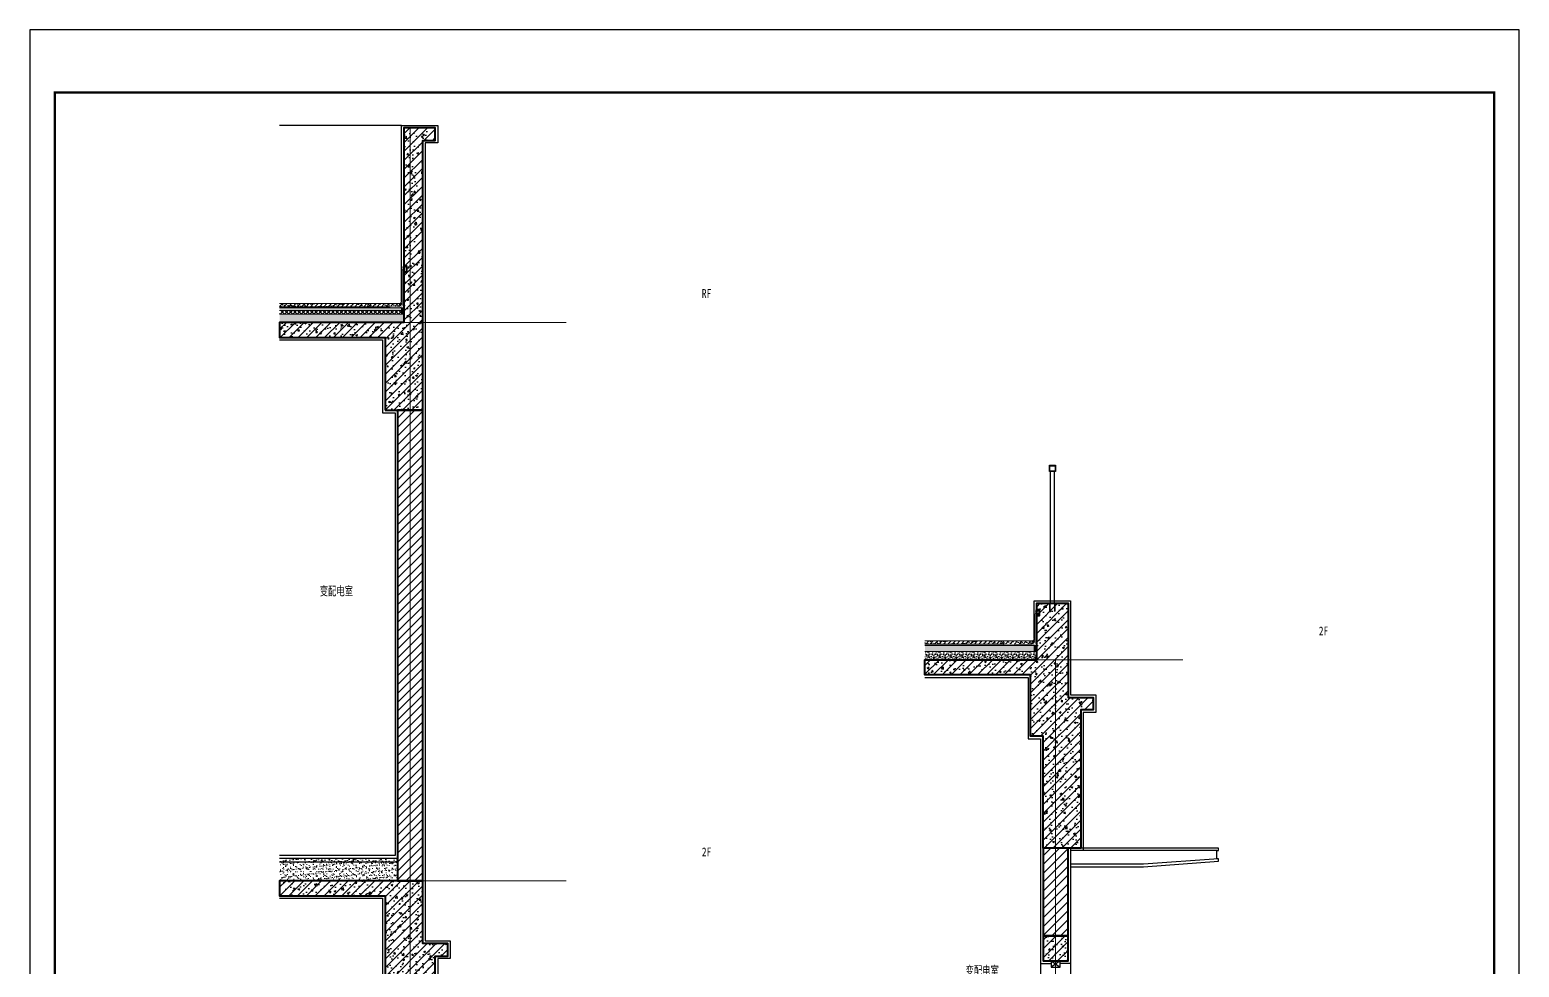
# Model space of a CAD drawing. Extents: x 1188826 to 1909461, y 608442 to 1651179.
# Drawn here: x 1495572 to 1507452, y 932623 to 940094 of the extents above; entities that cross this region are included whole.
import ezdxf

# ---------------------------------------------------------------- set-up
doc = ezdxf.new("R2010")
doc.units = 0
doc.header["$LTSCALE"] = 1000
doc.header["$MEASUREMENT"] = 0
for name, pattern in [('ACAD_ISO10W100', [18.5, 12, -3, 0.5, -3]), ('DOTE', [2.42, 2, -0.2, 0.02, -0.2]), ('HIDDEN2', [0.1875, 0.125, -0.0625])]:
    doc.linetypes.add(name, pattern=pattern)
for name, color, linetype, lineweight in [('3-大样填充', 8, 'Continuous', 5), ('DOTE', 19, 'DOTE', 9), ('PUB_HATCH', 8, 'Continuous', 9), ('WALL', 9, 'Continuous', 40), ('粉刷', 37, 'Continuous', 9)]:
    doc.layers.add(name, color=color, linetype=linetype, lineweight=lineweight)
for name, color, linetype in [('A-DETL', 153, 'Continuous'), ('A-HATH(填充)', 8, 'Continuous'), ('A-LM-W(窗框)', 146, 'Continuous'), ('A-TEXT(房间)', 243, 'Continuous'), ('A-WA-M(面层)', 43, 'Continuous'), ('PUB_TEXT', 4, 'Continuous'), ('图框', 140, 'Continuous'), ('看线', 8, 'Continuous'), ('立面', 73, 'Continuous'), ('辅助线', 251, 'Continuous'), ('防水层', 192, 'Continuous')]:
    doc.layers.add(name, color=color, linetype=linetype)
doc.styles.add('TXT', font='simplex.shx', dxfattribs={"width": 0.8, "bigfont": 'hztxt.shx'})
doc.styles.add('黑体', font='simhei.ttf')

# ---------------------------------------------------------------- blocks, each defined once
blk = doc.blocks.new('adadggh')
at = {"layer": 'A-DETL'}
h = blk.add_hatch(dxfattribs=at)
h.set_pattern_fill('ANSI32', color=256, scale=20, style=0)
h.set_pattern_definition([(135, (27591.668, -103356.076), (3.18198052, 3.18198052), []), (135, (27589.5467, -103356.076), (3.18198052, 3.18198052), [])])
h.paths.add_polyline_path([(140007, -109404), (140007, -109399), (140067, -109399), (140067, -109404)])
for p, q in [((140007, -109399), (140007, -109404)), ((140067, -109399), (140007, -109399)), ((140007, -109399), (140067, -109399)), ((140067, -109404), (140007, -109404)), ((140016, -109461), (140016, -109404)), ((140019, -109458), (140019, -109404)), ((140056, -109458), (140056, -109404)), ((140059, -109461), (140059, -109404)), ((140067, -109404), (140067, -109399)), ((140016, -109461), (140025, -109461)), ((140019, -109458), (140025, -109458)), ((140025, -109458), (140025, -109461)), ((140056, -109458), (140050, -109458)), ((140050, -109458), (140050, -109461)), ((140059, -109461), (140050, -109461))]:
    blk.add_line(p, q, dxfattribs=at)

msp = doc.modelspace()

# ---------------------------------------------------------------- hatches: boundary and pattern name
at = {"layer": '3-大样填充'}
h = msp.add_hatch(dxfattribs=at)
h.set_pattern_fill('粉刷', color=256, scale=10)
h.set_pattern_definition([(37.5, (224505.258, 1470344.053), (-1.25986716, 38.5364754), [0, -30.4, 0, -34, 0, -32.5]), (7.5, (224505.26, 1470344.053), (35.3955341, 56.4429213), [0, -16.4, 0, -27.4, 0, -10.5]), (327.5, (224480.658, 1470344.053), (62.2828372, 0.1131811), [0, -10, 0, -36, 0, -47]), (317.5, (224480.66, 1470344.05), (60.122532, 17.5535113), [0, -5, 0, -23.6, 0, -27])])
h.paths.add_polyline_path([(1498506, 933312), (1498506, 933462), (1497564, 933462), (1497564, 933312)])
at = {"layer": 'A-HATH(填充)'}
h = msp.add_hatch(dxfattribs=at)
h.set_pattern_fill('钢筋混凝土', color=256, scale=20, style=0)
h.set_pattern_definition([(45, (-13492.62, 679.26), (-35.355339, 35.355339), []), (50, (-13492.62, 679.26), (143.4520365, -12.550427), [15, -165]), (355, (-13492.62, 679.26), (-27.750267, 150.438427), [12, -132]), (100.4514, (-13480.67, 678.21), (115.701876, 137.887908), [12.748038, -140.228422]), (46.1842, (-13492.62, 719.26), (213.44821, -33.103803), [22.5, -247.5]), (96.6356, (-13474.83, 716.5), (186.93254, 194.823574), [19.122058, -210.3426]), (351.1842, (-13492.62, 719.26), (186.93239, 194.82372), [18, -198]), (21, (-13472.62, 709.26), (119.3814104, -80.523778), [15, -165]), (326, (-13472.62, 709.26), (48.663066, 145.030009), [12, -132]), (71.4514, (-13462.67, 702.55), (168.044526, 64.506099), [12.748038, -140.228422]), (37.5, (-13492.62, 679.26), (2.431971, 66.5787708), [0, -130.4, 0, -134, 0, -132.5]), (7.5, (-13492.62, 679.26), (52.6139075, 78.8823424), [0, -76.4, 0, -127.4, 0, -50.5]), (327.5, (-13537.22, 679.26), (106.7644872, -4.5109743), [0, -50, 0, -156, 0, -207]), (317.5, (-13557.22, 679.26), (116.637234, 20.0209965), [0, -65, 0, -103.6, 0, -147])])
h.paths.add_polyline_path([(1498406, 937062), (1498706, 937062), (1498706, 937712), (1498706, 939212), (1498806, 939212), (1498806, 939312), (1498556, 939312), (1498556, 937762), (1497564, 937762), (1497564, 937642), (1498406, 937642)])
h = msp.add_hatch(dxfattribs=at)
h.set_pattern_fill('钢筋混凝土', color=256, scale=20, style=0)
h.set_pattern_definition([(45, (0, 1961.023), (-35.355339, 35.355339), []), (50, (0, 1961.02), (143.4520365, -12.550427), [15, -165]), (355, (0, 1961.02), (-27.750267, 150.438427), [12, -132]), (100.4514, (11.95, 1959.98), (115.701876, 137.887908), [12.748038, -140.228422]), (46.1842, (0, 2001.02), (213.44821, -33.103803), [22.5, -247.5]), (96.6356, (17.79, 1998.26), (186.93254, 194.823574), [19.122058, -210.3426]), (351.1842, (0, 2001.02), (186.93239, 194.82372), [18, -198]), (21, (20, 1991.02), (119.3814104, -80.523778), [15, -165]), (326, (20, 1991.02), (48.663066, 145.030009), [12, -132]), (71.4514, (29.95, 1984.31), (168.044526, 64.506099), [12.748038, -140.228422]), (37.5, (0, 1961.023), (2.431971, 66.5787708), [0, -130.4, 0, -134, 0, -132.5]), (7.5, (0, 1961.02), (52.6139075, 78.8823424), [0, -76.4, 0, -127.4, 0, -50.5]), (327.5, (-44.6, 1961.023), (106.7644872, -4.5109743), [0, -50, 0, -156, 0, -207]), (317.5, (-64.6, 1961.02), (116.637234, 20.0209965), [0, -65, 0, -103.6, 0, -147])])
h.paths.add_polyline_path([(1503604, 935073), (1503604, 935523), (1503854, 935523), (1503854, 934773), (1504054, 934773), (1504054, 934673), (1504054, 934673), (1503954, 934673), (1503954, 933573), (1503654, 933573), (1503654, 934463), (1503554, 934463), (1503554, 934953), (1502712, 934953), (1502712, 935073)])
h = msp.add_hatch(dxfattribs=at)
h.set_pattern_fill('钢筋混凝土', color=256, scale=20, style=0)
h.set_pattern_definition([(45, (-13642.62, 679.26), (-35.355339, 35.355339), []), (50, (-13642.62, 679.26), (143.4520365, -12.550427), [15, -165]), (355, (-13642.62, 679.26), (-27.750267, 150.438427), [12, -132]), (100.4514, (-13630.67, 678.21), (115.701876, 137.887908), [12.748038, -140.228422]), (46.1842, (-13642.62, 719.26), (213.44821, -33.103803), [22.5, -247.5]), (96.6356, (-13624.83, 716.5), (186.93254, 194.823574), [19.122058, -210.3426]), (351.1842, (-13642.62, 719.26), (186.93239, 194.82372), [18, -198]), (21, (-13622.62, 709.26), (119.3814104, -80.523778), [15, -165]), (326, (-13622.62, 709.26), (48.663066, 145.030009), [12, -132]), (71.4514, (-13612.67, 702.55), (168.044526, 64.506099), [12.748038, -140.228422]), (37.5, (-13642.62, 679.26), (2.431971, 66.5787708), [0, -130.4, 0, -134, 0, -132.5]), (7.5, (-13642.62, 679.26), (52.6139075, 78.8823424), [0, -76.4, 0, -127.4, 0, -50.5]), (327.5, (-13687.22, 679.26), (106.7644872, -4.5109743), [0, -50, 0, -156, 0, -207]), (317.5, (-13707.22, 679.26), (116.637234, 20.0209965), [0, -65, 0, -103.6, 0, -147])])
h.paths.add_polyline_path([(1498706, 933312), (1497564, 933312), (1497564, 933192), (1498406, 933192), (1498406, 932502), (1498506, 932502), (1498506, 931612), (1498806, 931612), (1498806, 932712), (1498906, 932712), (1498906, 932712), (1498906, 932812), (1498706, 932812)])
h = msp.add_hatch(dxfattribs=at)
h.set_pattern_fill('钢筋混凝土', color=256, scale=20, style=0)
h.set_pattern_definition([(45, (-8494.127, 2640.28), (-35.355339, 35.355339), []), (50, (-8494.13, 2640.28), (143.4520365, -12.550427), [15, -165]), (355, (-8494.13, 2640.28), (-27.750267, 150.438427), [12, -132]), (100.4514, (-8482.17, 2639.23), (115.701876, 137.887908), [12.748038, -140.228422]), (46.1842, (-8494.13, 2680.28), (213.44821, -33.103803), [22.5, -247.5]), (96.6356, (-8476.34, 2677.52), (186.93254, 194.823574), [19.122058, -210.3426]), (351.1842, (-8494.13, 2680.28), (186.93239, 194.82372), [18, -198]), (21, (-8474.13, 2670.28), (119.3814104, -80.523778), [15, -165]), (326, (-8474.13, 2670.28), (48.663066, 145.030009), [12, -132]), (71.4514, (-8464.18, 2663.57), (168.044526, 64.506099), [12.748038, -140.228422]), (37.5, (-8494.127, 2640.28), (2.431971, 66.5787708), [0, -130.4, 0, -134, 0, -132.5]), (7.5, (-8494.13, 2640.28), (52.6139075, 78.8823424), [0, -76.4, 0, -127.4, 0, -50.5]), (327.5, (-8538.727, 2640.28), (106.7644872, -4.5109743), [0, -50, 0, -156, 0, -207]), (317.5, (-8558.73, 2640.28), (116.637234, 20.0209965), [0, -65, 0, -103.6, 0, -147])])
h.paths.add_polyline_path([(1503854, 932873), (1503654, 932873), (1503654, 932673), (1503854, 932673)])
at = {"layer": 'PUB_HATCH'}
h = msp.add_hatch(dxfattribs=at)
h.set_pattern_fill('钢筋混凝土', color=256, scale=10, style=0)
h.set_pattern_definition([(45, (160330.487, 314619.746), (-17.67766953, 17.67766953), []), (50, (160330.487, 314619.746), (71.7260183, -6.2752135), [7.5, -82.5]), (355, (160330.49, 314619.746), (-13.8751334, 75.2192134), [6, -66]), (100.4514, (160336.464, 314619.22), (57.8509382, 68.9439542), [6.374019, -70.1142112]), (46.1842, (160330.49, 314639.75), (106.724105, -16.5519014), [11.25, -123.75]), (96.6356, (160339.38, 314638.37), (93.4662706, 97.411787), [9.561029, -105.1713]), (351.1842, (160330.49, 314639.75), (93.4661945, 97.41186), [9, -99]), (21, (160340.487, 314634.746), (59.6907052, -40.261889), [7.5, -82.5]), (326, (160340.49, 314634.746), (24.3315332, 72.5150045), [6, -66]), (71.4514, (160345.46, 314631.39), (84.022263, 32.2530497), [6.374019, -70.1142112]), (37.5, (160330.487, 314619.746), (1.21598553, 33.2893854), [0, -65.2, 0, -67, 0, -66.25]), (7.5, (160330.487, 314619.746), (26.30695374, 39.4411712), [0, -38.2, 0, -63.7, 0, -25.25]), (327.5, (160308.187, 314619.746), (53.3822436, -2.25548717), [0, -25, 0, -78, 0, -103.5]), (317.5, (160298.187, 314619.746), (58.318617, 10.0104982), [0, -32.5, 0, -51.8, 0, -73.5])])
edge = h.paths.add_edge_path()
edge.add_line((1497564, 937912), (1497564, 937887))
edge.add_line((1497564, 937887), (1498412, 937887))
edge.add_line((1498412, 937887), (1498413, 937890))
edge.add_line((1498413, 937890), (1498516, 937890))
edge.add_arc((1498516, 937912), 22, 270.5308, 361.598)
edge.add_line((1498538, 937912), (1498538, 937932))
edge.add_line((1498538, 937932), (1498536, 937932))
edge.add_arc((1498516, 937932), 20, -90.0001, 0, ccw=False)
edge.add_line((1498516, 937912), (1497564, 937912))
h = msp.add_hatch(dxfattribs=at)
h.set_pattern_fill('AR-SAND', color=256, scale=5, style=0)
h.set_pattern_definition([(37.5, (199253.392, 299671.032), (-0.400007824, 12.23533093), [0, -9.652, 0, -10.795, 0, -10.31875]), (7.5, (199253.392, 299671.032), (11.23808208, 17.92062751), [0, -5.207, 0, -8.6995, 0, -3.33375]), (327.5, (199245.581, 299671.032), (19.774809256, 0.03592962), [0, -3.175, 0, -11.43, 0, -14.9225]), (317.5, (199245.581, 299671.032), (19.08891131, 5.57323308), [0, -1.5875, 0, -7.493, 0, -8.5725])])
h.paths.add_polyline_path([(1497564, 937887), (1497564, 937877), (1498536, 937877), (1498536, 937887)])
h = msp.add_hatch(dxfattribs=at)
h.set_pattern_fill('AR-SAND', color=256, scale=5, style=0)
h.set_pattern_definition([(37.5, (24438.191, 271743.363), (-0.400007824, 12.235330933), [0, -9.652, 0, -10.795, 0, -10.31875]), (7.5, (24438.19, 271743.363), (11.23808208, 17.92062751), [0, -5.207, 0, -8.6995, 0, -3.33375]), (327.5, (24430.38, 271743.363), (19.774809256, 0.03592962), [0, -3.175, 0, -11.43, 0, -14.9225]), (317.5, (24430.38, 271743.363), (19.08891131, 5.57323308), [0, -1.5875, 0, -7.493, 0, -8.5725])])
h.paths.add_polyline_path([(1497564, 937877), (1497564, 937857), (1498534, 937858), (1498534, 937878), (1498345, 937877)])
h = msp.add_hatch(dxfattribs=at)
h.set_pattern_fill('ANSI37', color=256, scale=15, style=0)
h.set_pattern_definition([(45, (160330.487, 314619.746), (-16.83798023, 16.83798023), []), (135, (160330.487, 314619.746), (-16.83798023, -16.83798023), [])])
h.paths.add_polyline_path([(1497564, 937857), (1497564, 937827), (1498536, 937827), (1498536, 937857)])
h = msp.add_hatch(dxfattribs=at)
h.set_pattern_fill('加气混凝土', color=256, scale=7.5, style=0)
h.set_pattern_definition([(0, (160357.04, 314592.3), (45, 90), [0, -90]), (0, (160304.39, 314580.15), (45, 90), [0, -90]), (0, (160333.64, 314579.25), (45, 90), [0, -90]), (0, (160365.59, 314605.8), (45, 90), [0, -90]), (0, (160328.24, 314574.75), (45, 90), [0, -90]), (0, (160374.59, 314662.5), (45, 90), [0, -90]), (0, (160347.14, 314655.3), (45, 90), [0, -90]), (0, (160361.54, 314644.05), (45, 90), [0, -90]), (0, (160288.19, 314642.25), (45, 90), [0, -90]), (0, (160332.29, 314638.2), (45, 90), [0, -90]), (0, (160315.19, 314615.25), (45, 90), [0, -90]), (0, (160316.09, 314581.5), (45, 90), [0, -90]), (0, (160349.84, 314577.9), (45, 90), [0, -90]), (0, (160374.59, 314617.5), (45, 90), [0, -90]), (0, (160290.44, 314603.55), (45, 90), [0, -90]), (0, (160298.09, 314618.85), (45, 90), [0, -90]), (0, (160333.19, 314612.55), (45, 90), [0, -90]), (0, (160320.59, 314599.5), (45, 90), [0, -90]), (0, (160313.39, 314629.2), (45, 90), [0, -90]), (0, (160324.64, 314662.95), (45, 90), [0, -90]), (0, (160294.04, 314584.65), (45, 90), [0, -90]), (0, (160343.54, 314644.5), (45, 90), [0, -90]), (0, (160301.69, 314645.85), (45, 90), [0, -90]), (0, (160294.49, 314657.55), (45, 90), [0, -90]), (130.601294, (160369.0582, 314634.317), (-224.999997515, 270.00000118), [3.951233, -1655.56665]), (18.4349488, (160362.63, 314636.031), (224.99999917, 89.99999934), [4.065786, -565.144185]), (90, (160362.63, 314632.174), (45, 90), [3.8571426, -176.1428475]), (161.565051, (160366.487, 314630.889), (-225.00000113, 89.99999329), [4.065786, -565.144185]), (53.1301023, (160366.487, 314630.889), (45.00000009, 89.99999996), [4.2857145, -445.714275]), (135, (160369.915, 314585.03), (-45.00000544, 89.9999939), [3.636549, -250.92189]), (45, (160364.773, 314585.03), (44.9999997, 89.99999964), [3.636549, -250.92189]), (135, (160367.344, 314582.46), (-45.00000544, 89.9999939), [3.636549, -250.92189]), (45, (160367.344, 314582.46), (44.9999997, 89.99999964), [3.636549, -250.92189]), (116.565051, (160326.63, 314645.46), (-8e-06, 179.999995), [4.791574, -95.831475]), (180, (160324.49, 314649.75), (-45, 90), [5.1428574, -84.8571375]), (63.434949, (160317.2, 314645.46), (4e-07, 179.999999), [4.791574, -95.831475]), (116.565051, (160319.34, 314641.174), (-8e-06, 179.999995), [4.791574, -95.831475]), (0, (160319.34, 314641.17), (45, 90), [5.1428574, -84.8571375]), (63.434949, (160324.49, 314641.174), (4e-07, 179.999999), [4.791574, -95.831475]), (107.102728, (160360.4868, 314615.0314), (-134.999994839, 450.000000726), [5.829202, -2442.435375]), (143.972626, (160358.7725, 314620.603), (-854.99998916, 629.999999287), [5.829202, -1218.303]), (180, (160354.06, 314624.03), (-45, 90), [5.5714284, -84.428565]), (36.0273733, (160343.7725, 314620.603), (854.999993681, 629.999993208), [5.829202, -1218.303]), (71.5650511, (160342.058, 314615.46), (135.00000069, 449.99999923), [5.4210474, -563.78892]), (107.102728, (160343.7725, 314609.8886), (-134.999994839, 450.000000726), [5.829202, -2442.435375]), (143.972626, (160348.487, 314606.46), (-854.99998916, 629.999999287), [5.829202, -1218.303]), (0, (160348.49, 314606.46), (45, 90), [5.5714284, -84.428565]), (36.0273733, (160354.058, 314606.46), (854.999993681, 629.999993208), [5.829202, -1218.303]), (71.5650511, (160358.773, 314609.889), (135.00000069, 449.99999923), [5.4210474, -563.78892]), (150.255118, (160361.344, 314657.031), (-135.00000032, 89.999998885), [3.455253, -722.14794]), (90, (160358.344, 314655.317), (45, 90), [3.4285716, -176.5714125]), (29.7448813, (160358.344, 314655.317), (135.00000008, 89.99999958), [3.455253, -722.14794]), (116.565051, (160340.34, 314593.174), (-8e-06, 179.999995), [4.791574, -95.831475]), (168.690067, (160338.201, 314597.46), (-405.0000003, 89.99999774), [4.370588, -913.452825]), (41.1859251, (160330.487, 314595.317), (1124.999993184, 989.999991343), [4.5557766, -1908.8703]), (90, (160330.487, 314591.03), (45, 90), [4.2857145, -175.714275]), (138.814074, (160333.9154, 314588.0314), (-1124.999980004, 990.000006305), [4.5557766, -1908.8703]), (16.6992442, (160333.9154, 314588.0314), (1484.999988827, 449.999995287), [4.4744175, -1874.780625]), (60.9453959, (160338.201, 314589.317), (44.99999988, 89.999999204), [4.412413, -1848.800925]), (109.983106, (160302.6297, 314630.8886), (-225.000000847, 629.999998333), [5.0163003, -2101.829625]), (155.556045, (160300.9154, 314635.603), (-585.00000223, 269.99999439), [5.178448, -2169.769725]), (24.4439547, (160291.487, 314635.603), (585.000000292, 269.999998701), [5.178448, -2169.769725]), (70.0168934, (160289.7725, 314630.8886), (225.000000678, 629.999998437), [5.0163003, -2101.829625]), (109.983106, (160291.487, 314626.1743), (-225.000000847, 629.999998333), [5.0163003, -2101.829625]), (160.016893, (160296.201, 314624.46), (-225.000000132, 89.9999959), [5.0163003, -1048.406625]), (19.9831065, (160296.201, 314624.46), (224.999998765, 89.999999857), [5.0163003, -1048.406625]), (70.0168934, (160300.9154, 314626.1743), (225.000000678, 629.999998437), [5.0163003, -2101.829625]), (122.005383, (160336.058, 314622.746), (-45.00000604, 89.999995406), [4.043135, -845.0151]), (18.4349488, (160330.058, 314624.889), (224.99999917, 89.99999934), [4.065786, -565.144185]), (90, (160330.06, 314621.03), (45, 90), [3.8571426, -176.1428475]), (161.565051, (160333.915, 314619.746), (-225.00000113, 89.99999329), [4.065786, -565.144185]), (54.4623222, (160333.9154, 314619.7457), (314.999999544, 449.999999326), [3.6867105, -1544.731725]), (116.565051, (160309.915, 314600.89), (-8e-06, 179.999995), [4.791574, -95.831475]), (180, (160307.77, 314605.17), (-45, 90), [4.7142855, -85.28571]), (59.0362434, (160300.487, 314600.8886), (45.000000146, 89.999999563), [4.997959, -1044.5733]), (120.963756, (160303.058, 314596.603), (-45.00000615, 89.999995867), [4.997959, -1044.5733]), (0, (160303.06, 314596.6), (45, 90), [4.7142855, -85.28571]), (63.434949, (160307.77, 314596.6), (4e-07, 179.999999), [4.791574, -95.831475])])
h.paths.add_polyline_path([(1497564, 937827), (1497564, 937762), (1498556, 937762), (1498556, 937827)])
h = msp.add_hatch(dxfattribs=at)
h.set_pattern_fill('ANSI37', color=256, scale=5, style=0)
h.set_pattern_definition([(135, (782256.751, 2969897.482), (5.612660076, 5.612660076), []), (45, (782256.751, 2969897.482), (5.612660076, -5.612660076), [])])
h.paths.add_polyline_path([(1498556, 937877), (1498536, 937877), (1498536, 937827), (1498556, 937827)])
h = msp.add_hatch(dxfattribs=at)
h.set_pattern_fill('普通砖', color=256, scale=20, style=0)
h.set_pattern_definition([(45, (-13642.62, 715.16), (-35.3553532, 35.3553532), [])])
h.paths.add_polyline_path([(1498706, 937062), (1498506, 937062), (1498506, 933312), (1498706, 933312)])
h = msp.add_hatch(dxfattribs=at)
h.set_pattern_fill('钢筋混凝土', color=256, scale=10, style=0)
h.set_pattern_definition([(45, (165378.98, 311930.769), (-17.67766953, 17.67766953), []), (50, (165378.98, 311930.77), (71.7260183, -6.2752135), [7.5, -82.5]), (355, (165378.98, 311930.77), (-13.8751334, 75.2192134), [6, -66]), (100.4514, (165384.96, 311930.246), (57.8509382, 68.9439542), [6.374019, -70.1142112]), (46.1842, (165378.98, 311950.77), (106.724105, -16.5519014), [11.25, -123.75]), (96.6356, (165387.87, 311949.39), (93.4662706, 97.411787), [9.561029, -105.1713]), (351.1842, (165378.98, 311950.77), (93.4661945, 97.41186), [9, -99]), (21, (165388.98, 311945.77), (59.6907052, -40.261889), [7.5, -82.5]), (326, (165388.98, 311945.77), (24.3315332, 72.5150045), [6, -66]), (71.4514, (165393.954, 311942.414), (84.022263, 32.2530497), [6.374019, -70.1142112]), (37.5, (165378.98, 311930.77), (1.21598553, 33.2893854), [0, -65.2, 0, -67, 0, -66.25]), (7.5, (165378.98, 311930.77), (26.30695374, 39.4411712), [0, -38.2, 0, -63.7, 0, -25.25]), (327.5, (165356.68, 311930.77), (53.3822436, -2.25548717), [0, -25, 0, -78, 0, -103.5]), (317.5, (165346.68, 311930.77), (58.318617, 10.0104982), [0, -32.5, 0, -51.8, 0, -73.5])])
edge = h.paths.add_edge_path()
edge.add_line((1502712, 935223), (1502712, 935198))
edge.add_line((1502712, 935198), (1503460, 935198))
edge.add_line((1503460, 935198), (1503462, 935201))
edge.add_line((1503462, 935201), (1503565, 935201))
edge.add_arc((1503564, 935223), 22, 270.5308, 361.598)
edge.add_line((1503586, 935223), (1503586, 935243))
edge.add_line((1503586, 935243), (1503584, 935243))
edge.add_arc((1503564, 935243), 20, -90.0001, 0, ccw=False)
edge.add_line((1503564, 935223), (1502712, 935223))
h = msp.add_hatch(dxfattribs=at)
h.set_pattern_fill('AR-SAND', color=256, scale=5, style=0)
h.set_pattern_definition([(37.5, (204301.885, 296982.055), (-0.400007824, 12.23533093), [0, -9.652, 0, -10.795, 0, -10.31875]), (7.5, (204301.885, 296982.055), (11.23808208, 17.92062751), [0, -5.207, 0, -8.6995, 0, -3.33375]), (327.5, (204294.074, 296982.055), (19.774809256, 0.03592962), [0, -3.175, 0, -11.43, 0, -14.9225]), (317.5, (204294.074, 296982.055), (19.08891131, 5.57323308), [0, -1.5875, 0, -7.493, 0, -8.5725])])
h.paths.add_polyline_path([(1502712, 935198), (1502712, 935188), (1503584, 935188), (1503584, 935198)])
h = msp.add_hatch(dxfattribs=at)
h.set_pattern_fill('AR-SAND', color=256, scale=5, style=0)
h.set_pattern_definition([(37.5, (29486.684, 269054.386), (-0.400007824, 12.235330933), [0, -9.652, 0, -10.795, 0, -10.31875]), (7.5, (29486.684, 269054.386), (11.23808208, 17.92062751), [0, -5.207, 0, -8.6995, 0, -3.33375]), (327.5, (29478.873, 269054.386), (19.774809256, 0.03592962), [0, -3.175, 0, -11.43, 0, -14.9225]), (317.5, (29478.873, 269054.386), (19.08891131, 5.57323308), [0, -1.5875, 0, -7.493, 0, -8.5725])])
h.paths.add_polyline_path([(1502712, 935188), (1502712, 935138), (1503584, 935138), (1503584, 935189), (1503393, 935188)])
h = msp.add_hatch(dxfattribs=at)
h.set_pattern_fill('加气混凝土', color=256, scale=7.5, style=0)
h.set_pattern_definition([(0, (165405.53, 311903.32), (45, 90), [0, -90]), (0, (165352.88, 311891.17), (45, 90), [0, -90]), (0, (165382.13, 311890.27), (45, 90), [0, -90]), (0, (165414.08, 311916.82), (45, 90), [0, -90]), (0, (165376.73, 311885.77), (45, 90), [0, -90]), (0, (165423.08, 311973.52), (45, 90), [0, -90]), (0, (165395.63, 311966.32), (45, 90), [0, -90]), (0, (165410.03, 311955.07), (45, 90), [0, -90]), (0, (165336.68, 311953.27), (45, 90), [0, -90]), (0, (165380.78, 311949.22), (45, 90), [0, -90]), (0, (165363.68, 311926.27), (45, 90), [0, -90]), (0, (165364.58, 311892.52), (45, 90), [0, -90]), (0, (165398.33, 311888.92), (45, 90), [0, -90]), (0, (165423.08, 311928.52), (45, 90), [0, -90]), (0, (165338.93, 311914.57), (45, 90), [0, -90]), (0, (165346.58, 311929.87), (45, 90), [0, -90]), (0, (165381.68, 311923.57), (45, 90), [0, -90]), (0, (165369.08, 311910.52), (45, 90), [0, -90]), (0, (165361.88, 311940.22), (45, 90), [0, -90]), (0, (165373.13, 311973.97), (45, 90), [0, -90]), (0, (165342.53, 311895.67), (45, 90), [0, -90]), (0, (165392.03, 311955.52), (45, 90), [0, -90]), (0, (165350.18, 311956.87), (45, 90), [0, -90]), (0, (165342.98, 311968.57), (45, 90), [0, -90]), (130.601294, (165417.5512, 311945.34), (-224.999997515, 270.00000118), [3.951233, -1655.56665]), (18.4349488, (165411.123, 311947.054), (224.99999917, 89.99999934), [4.065786, -565.144185]), (90, (165411.123, 311943.197), (45, 90), [3.8571426, -176.1428475]), (161.565051, (165414.98, 311941.912), (-225.00000113, 89.99999329), [4.065786, -565.144185]), (53.1301023, (165414.98, 311941.912), (45.00000009, 89.99999996), [4.2857145, -445.714275]), (135, (165418.408, 311896.054), (-45.00000544, 89.9999939), [3.636549, -250.92189]), (45, (165413.266, 311896.054), (44.9999997, 89.99999964), [3.636549, -250.92189]), (135, (165415.837, 311893.483), (-45.00000544, 89.9999939), [3.636549, -250.92189]), (45, (165415.837, 311893.483), (44.9999997, 89.99999964), [3.636549, -250.92189]), (116.565051, (165375.12, 311956.48), (-8e-06, 179.999995), [4.791574, -95.831475]), (180, (165372.98, 311960.77), (-45, 90), [5.1428574, -84.8571375]), (63.434949, (165365.694, 311956.48), (4e-07, 179.999999), [4.791574, -95.831475]), (116.565051, (165367.84, 311952.2), (-8e-06, 179.999995), [4.791574, -95.831475]), (0, (165367.84, 311952.2), (45, 90), [5.1428574, -84.8571375]), (63.434949, (165372.98, 311952.2), (4e-07, 179.999999), [4.791574, -95.831475]), (107.102728, (165408.9798, 311926.0544), (-134.999994839, 450.000000726), [5.829202, -2442.435375]), (143.972626, (165407.2655, 311931.626), (-854.99998916, 629.999999287), [5.829202, -1218.303]), (180, (165402.55, 311935.05), (-45, 90), [5.5714284, -84.428565]), (36.0273733, (165392.2655, 311931.626), (854.999993681, 629.999993208), [5.829202, -1218.303]), (71.5650511, (165390.551, 311926.483), (135.00000069, 449.99999923), [5.4210474, -563.78892]), (107.102728, (165392.2655, 311920.9116), (-134.999994839, 450.000000726), [5.829202, -2442.435375]), (143.972626, (165396.98, 311917.483), (-854.99998916, 629.999999287), [5.829202, -1218.303]), (0, (165396.98, 311917.48), (45, 90), [5.5714284, -84.428565]), (36.0273733, (165402.551, 311917.483), (854.999993681, 629.999993208), [5.829202, -1218.303]), (71.5650511, (165407.266, 311920.912), (135.00000069, 449.99999923), [5.4210474, -563.78892]), (150.255118, (165409.837, 311968.054), (-135.00000032, 89.999998885), [3.455253, -722.14794]), (90, (165406.837, 311966.34), (45, 90), [3.4285716, -176.5714125]), (29.7448813, (165406.837, 311966.34), (135.00000008, 89.99999958), [3.455253, -722.14794]), (116.565051, (165388.84, 311904.2), (-8e-06, 179.999995), [4.791574, -95.831475]), (168.690067, (165386.694, 311908.483), (-405.0000003, 89.99999774), [4.370588, -913.452825]), (41.1859251, (165378.98, 311906.34), (1124.999993184, 989.999991343), [4.5557766, -1908.8703]), (90, (165378.98, 311902.054), (45, 90), [4.2857145, -175.714275]), (138.814074, (165382.4084, 311899.0544), (-1124.999980004, 990.000006305), [4.5557766, -1908.8703]), (16.6992442, (165382.4084, 311899.0544), (1484.999988827, 449.999995287), [4.4744175, -1874.780625]), (60.9453959, (165386.694, 311900.34), (44.99999988, 89.999999204), [4.412413, -1848.800925]), (109.983106, (165351.1227, 311941.9116), (-225.000000847, 629.999998333), [5.0163003, -2101.829625]), (155.556045, (165349.4084, 311946.626), (-585.00000223, 269.99999439), [5.178448, -2169.769725]), (24.4439547, (165339.98, 311946.626), (585.000000292, 269.999998701), [5.178448, -2169.769725]), (70.0168934, (165338.2655, 311941.9116), (225.000000678, 629.999998437), [5.0163003, -2101.829625]), (109.983106, (165339.98, 311937.1973), (-225.000000847, 629.999998333), [5.0163003, -2101.829625]), (160.016893, (165344.694, 311935.483), (-225.000000132, 89.9999959), [5.0163003, -1048.406625]), (19.9831065, (165344.694, 311935.483), (224.999998765, 89.999999857), [5.0163003, -1048.406625]), (70.0168934, (165349.4084, 311937.1973), (225.000000678, 629.999998437), [5.0163003, -2101.829625]), (122.005383, (165384.551, 311933.769), (-45.00000604, 89.999995406), [4.043135, -845.0151]), (18.4349488, (165378.551, 311935.912), (224.99999917, 89.99999934), [4.065786, -565.144185]), (90, (165378.55, 311932.054), (45, 90), [3.8571426, -176.1428475]), (161.565051, (165382.408, 311930.769), (-225.00000113, 89.99999329), [4.065786, -565.144185]), (54.4623222, (165382.4084, 311930.7687), (314.999999544, 449.999999326), [3.6867105, -1544.731725]), (116.565051, (165358.41, 311911.91), (-8e-06, 179.999995), [4.791574, -95.831475]), (180, (165356.27, 311916.2), (-45, 90), [4.7142855, -85.28571]), (59.0362434, (165348.98, 311911.9116), (45.000000146, 89.999999563), [4.997959, -1044.5733]), (120.963756, (165351.551, 311907.626), (-45.00000615, 89.999995867), [4.997959, -1044.5733]), (0, (165351.55, 311907.63), (45, 90), [4.7142855, -85.28571]), (63.434949, (165356.266, 311907.626), (4e-07, 179.999999), [4.791574, -95.831475])])
h.paths.add_polyline_path([(1502712, 935138), (1502712, 935073), (1503604, 935073), (1503604, 935138)])
h = msp.add_hatch(dxfattribs=at)
h.set_pattern_fill('ANSI37', color=256, scale=5, style=0)
h.set_pattern_definition([(135, (787305.244, 2967208.505), (5.612660076, 5.612660076), []), (45, (787305.244, 2967208.505), (5.612660076, -5.612660076), [])])
h.paths.add_polyline_path([(1503604, 935188), (1503584, 935188), (1503584, 935138), (1503604, 935138)])
h = msp.add_hatch(dxfattribs=at)
h.set_pattern_fill('普通砖', color=256, scale=20, style=0)
h.set_pattern_definition([(45, (-8494.127, 2676.183), (-35.3553532, 35.3553532), [])])
h.paths.add_polyline_path([(1503654, 932873), (1503854, 932873), (1503854, 933573), (1503654, 933573)])
at = {"layer": 'PUB_HATCH', "linetype": 'Continuous'}
h = msp.add_hatch(dxfattribs=at)
h.set_pattern_fill('混凝土', color=256, scale=10, style=0)
h.set_pattern_definition([(50, (1108470.603, 559914.14), (71.726018, -6.2752135), [7.5, -82.5]), (355, (1108470.6, 559914.14), (-13.875133, 75.219213), [6, -66]), (100.4514, (1108476.58, 559913.62), (57.850938, 68.943954), [6.374019, -70.114211]), (46.1842, (1108470.6, 559934.14), (106.724105, -16.551901), [11.25, -123.75]), (96.6356, (1108479.5, 559932.76), (93.46627, 97.411787), [9.561029, -105.1713]), (351.1842, (1108470.6, 559934.14), (93.466195, 97.41186), [9, -99]), (21, (1108480.603, 559929.14), (59.690705, -40.261889), [7.5, -82.5]), (326, (1108480.6, 559929.14), (24.331533, 72.515005), [6, -66]), (71.4514, (1108485.58, 559925.79), (84.022263, 32.25305), [6.374019, -70.114211]), (37.5, (1108470.603, 559914.143), (1.2159855, 33.2893854), [0, -65.2, 0, -67, 0, -66.25]), (7.5, (1108470.603, 559914.143), (26.3069537, 39.4411712), [0, -38.2, 0, -63.7, 0, -25.25]), (327.5, (1108448.303, 559914.143), (53.3822436, -2.2554872), [0, -25, 0, -78, 0, -103.5]), (317.5, (1108438.303, 559914.143), (58.318617, 10.0104982), [0, -32.5, 0, -51.8, 0, -73.5])])
h.paths.add_polyline_path([(1498506, 933462), (1498506, 933492), (1497564, 933492), (1497564, 933462)])

# ---------------------------------------------------------------- linework, layer by layer
at = {"layer": 'A-DETL'}
for p, q in [((1503714, 935523), (1503714, 936573)), ((1503744, 935523), (1503744, 936573))]:
    msp.add_line(p, q, dxfattribs=at)
for points in [[(1503704, 936573), (1503704, 936623), (1503754, 936623), (1503754, 936573)], [(1503707, 936576), (1503707, 936620), (1503751, 936620), (1503751, 936576)]]:
    msp.add_lwpolyline(points, close=True, dxfattribs=at)
at = {"layer": 'A-LM-W(窗框)'}
for p, q in [((1503719, 932673), (1503789, 932623)), ((1503789, 932673), (1503719, 932623))]:
    msp.add_line(p, q, dxfattribs=at)
msp.add_lwpolyline([(1503789, 932673), (1503719, 932673), (1503719, 932623), (1503789, 932623), (1503789, 932673)], dxfattribs=at)
at = {"layer": 'A-WA-M(面层)'}
for p, q in [((1497564, 933462, 0), (1498506, 933462)), ((1497564, 933312, 0), (1498506, 933312, 0))]:
    msp.add_line(p, q, dxfattribs=at)
for points in [[(1498536, 937932), (1498536, 939332), (1498826, 939332), (1498826, 939192), (1498726, 939192), (1498726, 939192), (1498726, 939192), (1498726, 937692), (1498726, 937692), (1498726, 932832), (1498926, 932832), (1498926, 932692), (1498926, 932692), (1498926, 932692), (1498826, 932692), (1498826, 931592), (1498726, 931592), (1498726, 930692), (1498641, 930692)], [(1497564, 937622), (1498386, 937622), (1498386, 937042), (1498486, 937042), (1498486, 933512), (1497564, 933512)], [(1503584, 935243), (1503584, 935543), (1503874, 935543), (1503874, 934793), (1504074, 934793), (1504074, 934653), (1504074, 934653), (1504074, 934653), (1503974, 934653), (1503974, 933553), (1503874, 933553), (1503874, 932653), (1503789, 932653)], [(1502712, 934933), (1503534, 934933), (1503534, 934443), (1503634, 934443), (1503634, 932653), (1503719, 932653)], [(1497564, 933172), (1498386, 933172), (1498386, 932482), (1498486, 932482), (1498486, 930692), (1498571, 930692)]]:
    msp.add_lwpolyline(points, dxfattribs=at)
at = {"layer": 'A-WA-M(面层)', "elevation": 0}
msp.add_lwpolyline([(1497564, 933492), (1498506, 933492)], dxfattribs=at)
at = {"layer": 'DOTE', "linetype": 'ACAD_ISO10W100', "ltscale": 100}
for p, q in [((1498606, 939312), (1498606, 926412)), ((1497564, 937762), (1499849, 937762)), ((1502712, 935073), (1504770, 935073)), ((1503754, 935073), (1503754, 928373)), ((1497564, 933312), (1499849, 933312))]:
    msp.add_line(p, q, dxfattribs=at)
at = {"layer": 'WALL'}
for points in [[(1498406, 937062), (1498706, 937062), (1498706, 937712), (1498706, 937712), (1498706, 939212), (1498706, 939212), (1498706, 939212), (1498806, 939212), (1498806, 939312), (1498556, 939312), (1498556, 937762), (1497564, 937762), (1497564, 937642), (1498406, 937642), (1498406, 937062)], [(1503604, 935073), (1503604, 935523), (1503854, 935523), (1503854, 934773), (1504054, 934773), (1504054, 934673), (1504054, 934673), (1504054, 934673), (1503954, 934673), (1503954, 933573), (1503654, 933573), (1503654, 934463), (1503554, 934463), (1503554, 934953), (1502712, 934953), (1502712, 935073), (1503604, 935073)], [(1498706, 933312), (1497564, 933312), (1497564, 933192), (1498406, 933192), (1498406, 932502), (1498506, 932502), (1498506, 931612), (1498806, 931612), (1498806, 932712), (1498906, 932712), (1498906, 932712), (1498906, 932712), (1498906, 932812), (1498706, 932812), (1498706, 933312)]]:
    msp.add_lwpolyline(points, dxfattribs=at)
at = {"layer": 'WALL', "elevation": 0}
for points in [[(1498556, 938212), (1498576, 938212), (1498576, 938162), (1498556, 938162)], [(1503604, 935473), (1503624, 935473), (1503624, 935423), (1503604, 935423)]]:
    msp.add_lwpolyline(points, dxfattribs=at)
at = {"layer": 'WALL'}
for points in [[(1498706, 937062), (1498506, 937062), (1498506, 933312), (1498706, 933312)], [(1503654, 932873), (1503854, 932873), (1503854, 933573), (1503654, 933573)], [(1503854, 932873), (1503654, 932873), (1503654, 932673), (1503854, 932673)]]:
    msp.add_lwpolyline(points, close=True, dxfattribs=at)
at = {"layer": '图框'}
msp.add_lwpolyline([(1495572, 940094), (1495572, 923274), (1507452, 923274), (1507452, 940094)], close=True, dxfattribs=at)
at = {"layer": '图框', "const_width": 20}
msp.add_lwpolyline([(1495772, 939594), (1495772, 923474), (1507252, 923474), (1507252, 939594)], close=True, dxfattribs=at)
at = {"layer": '立面', "color": 4}
msp.add_line((1505039, 933553), (1503874, 933553), dxfattribs=at)
for points in [[(1503874, 933423), (1504454, 933423), (1505054, 933468), (1505054, 933488), (1505039, 933487), (1505039, 933553), (1505054, 933553), (1505054, 933573), (1503874, 933573), (1503874, 933423)], [(1505054, 933488), (1504455, 933443), (1503874, 933443)]]:
    msp.add_lwpolyline(points, dxfattribs=at)
at = {"layer": '粉刷', "linetype": 'ByBlock'}
for p, q in [((1497564, 937887), (1498447, 937887, 0)), ((1497564, 937877), (1498556, 937877, 0)), ((1497564, 937857), (1498536, 937857, 0)), ((1497564, 937827), (1498556, 937827, 0)), ((1498536, 937877, 0), (1498536, 937827, 0)), ((1502712, 935198, 0), (1503346, 935198, 0)), ((1502712, 935188, 0), (1503604, 935188, 0)), ((1502712, 935138, 0), (1503604, 935138, 0)), ((1503584, 935188, 0), (1503584, 935138, 0))]:
    msp.add_line(p, q, dxfattribs=at)
at = {"layer": '粉刷', "linetype": 'ByBlock', "elevation": 0}
for points in [[(1497564, 937912), (1498516, 937912, 0.414214), (1498536, 937932)], [(1502712, 935223), (1503564, 935223, 0.414214), (1503584, 935243)]]:
    msp.add_lwpolyline(points, format="xyb", dxfattribs=at)
at = {"layer": '辅助线'}
for points in [[(1498536, 939332), (1497564, 939332)], [(1503874, 932653), (1503874, 930072)]]:
    msp.add_lwpolyline(points, dxfattribs=at)
at = {"layer": '辅助线', "elevation": 0}
msp.add_lwpolyline([(1503634, 932653), (1503634, 930073)], dxfattribs=at)
at = {"layer": '防水层', "linetype": 'HIDDEN2', "ltscale": 0.2, "const_width": 3, "elevation": 0}
for points in [[(1498539, 938176), (1498539, 937912, -0.411584), (1498516, 937888), (1498298, 937886), (1498287, 937879), (1497564, 937879)], [(1498546, 938182), (1498546, 937905, -0.411584), (1498522, 937881), (1498295, 937879)], [(1503588, 935437), (1503588, 935223, -0.411584), (1503565, 935199), (1503346, 935197), (1503336, 935190), (1502712, 935190)], [(1503594, 935443), (1503594, 935216, -0.411584), (1503571, 935192), (1503344, 935190)]]:
    msp.add_lwpolyline(points, format="xyb", dxfattribs=at)
for points in [[(1498538, 938175), (1498576, 938212)], [(1498542, 938211), (1498542, 938184)], [(1498542, 938197), (1498583, 938197)], [(1503586, 935436), (1503624, 935473)], [(1503590, 935472), (1503590, 935445)], [(1503590, 935458), (1503631, 935458)]]:
    msp.add_lwpolyline(points, dxfattribs=at)

# ---------------------------------------------------------------- block references
at = {"layer": '看线'}
msp.add_blockref('adadggh', (1363692, 1044922), dxfattribs=at)

# ---------------------------------------------------------------- texts
at = {"layer": 'A-TEXT(房间)', "style": '黑体', "width": 0.8}
for s, p in [('RF', (1500932, 937957)), ('2F', (1505853, 935268)), ('2F', (1500932, 933507))]:
    msp.add_text(s, height=70, dxfattribs=at).set_placement(p)
at = {"layer": 'PUB_TEXT', "color": 7, "style": 'TXT', "width": 0.7}
for p in [(1497885, 935579, 0), (1503036, 932554, 0)]:
    msp.add_text('变配电室', height=70, dxfattribs=at).set_placement(p)

doc.saveas('drawing.dxf')
